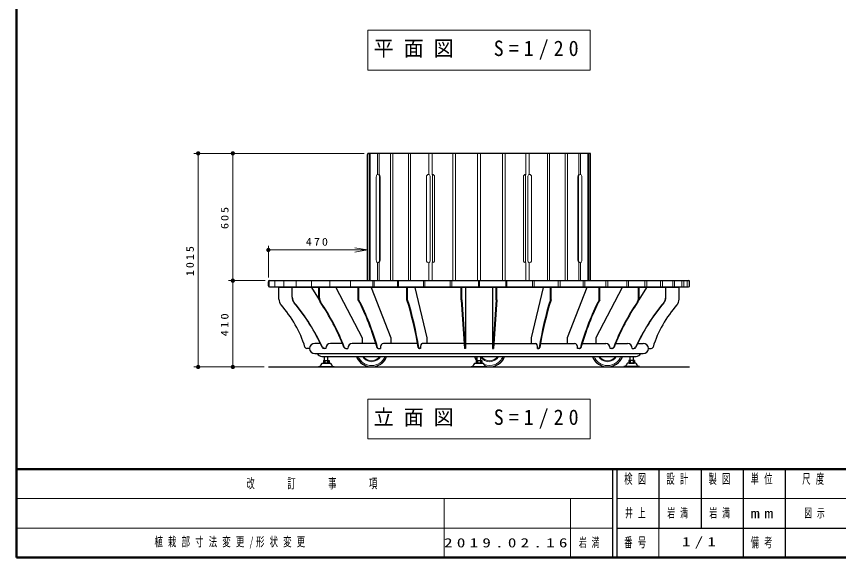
# Model space of a CAD drawing. Units: millimetres on the paper, scale 1:20. Extents: x -385 to 420, y 0 to 267.
# Drawn here: x -385 to -189.9, y 0 to 128.6 of the extents above; entities that cross this region are included whole.
import ezdxf

# ---------------------------------------------------------------- set-up
doc = ezdxf.new("R2010")
doc.units = ezdxf.units.MM
doc.layers.add('1_20', color=7, linetype='Continuous', lineweight=25)
doc.layers.add('A3図枠', color=7, linetype='Continuous', lineweight=13)
doc.layers.add('図面プロファイル', color=7, linetype='Continuous')
doc.styles.add('ＭＳ ゴシック', font='')
doc.styles.get('ＭＳ ゴシック').set_extended_font_data('MS Gothic')

# ---------------------------------------------------------------- blocks, each defined once
blk = doc.blocks.new('filled_dot')
at = {"color": 0, "linetype": 'Continuous', "lineweight": -2, "const_width": 1.25}
blk.add_lwpolyline([(-0.625, 0, 1), (0.625, 0, 1)], format="xyb", close=True, dxfattribs=at)
blk = doc.blocks.new('open_arrow')
at = {"color": 0, "linetype": 'Continuous', "lineweight": -2}
blk.add_lwpolyline([(7.5, 1.25), (0, 0), (7.5, -1.25)], dxfattribs=at)

msp = doc.modelspace()

# ---------------------------------------------------------------- linework, layer by layer
at = {"layer": '1_20', "lineweight": 13}
for p, q in [((-301.604, 125.295), (-301.604, 115.828)), ((-248.804, 125.295), (-301.604, 125.295)), ((-248.804, 115.828), (-248.804, 125.295)), ((-301.604, 115.828), (-248.804, 115.828)), ((-302.454, 96.049), (-342.862, 96.049)), ((-341.862, 45.299), (-341.862, 96.049)), ((-333.637, 65.799), (-333.637, 96.049)), ((-301.271, 65.799), (-301.271, 96.049)), ((-301.001, 65.799), (-301.001, 96.049)), ((-299.303, 91.049), (-299.303, 96.049)), ((-298.906, 91.049), (-298.906, 96.049)), ((-296.219, 65.799), (-296.219, 96.049)), ((-295.679, 65.799), (-295.679, 96.049)), ((-291.91, 65.799), (-291.91, 96.049)), ((-291.437, 65.799), (-291.437, 96.049)), ((-287.1, 91.049), (-287.1, 96.049)), ((-286.352, 91.049), (-286.352, 96.049)), ((-281.451, 65.799), (-281.451, 96.049)), ((-280.752, 65.799), (-280.752, 96.049)), ((-275.536, 65.799), (-275.536, 96.049)), ((-274.872, 65.799), (-274.872, 96.049)), ((-269.655, 65.799), (-269.655, 96.049)), ((-268.957, 65.799), (-268.957, 96.049)), ((-264.055, 91.049), (-264.055, 96.049)), ((-263.308, 91.049), (-263.308, 96.049)), ((-258.97, 65.799), (-258.97, 96.049)), ((-258.498, 65.799), (-258.498, 96.049)), ((-254.729, 65.799), (-254.729, 96.049)), ((-254.189, 65.799), (-254.189, 96.049)), ((-251.502, 91.049), (-251.502, 96.049)), ((-251.104, 91.049), (-251.104, 96.049)), ((-249.406, 65.799), (-249.406, 96.049)), ((-249.136, 65.799), (-249.136, 96.049)), ((-299.593, 70.649), (-299.593, 90.449)), ((-298.783, 70.649), (-298.783, 90.449)), ((-298.648, 70.649), (-298.648, 90.449)), ((-287.703, 70.649), (-287.703, 90.449)), ((-286.761, 70.649), (-286.761, 90.449)), ((-286.236, 70.649), (-286.236, 90.449)), ((-285.741, 70.649), (-285.741, 90.449)), ((-264.667, 70.649), (-264.667, 90.449)), ((-264.172, 70.649), (-264.172, 90.449)), ((-263.647, 70.649), (-263.647, 90.449)), ((-262.705, 70.649), (-262.705, 90.449)), ((-251.76, 70.649), (-251.76, 90.449)), ((-251.624, 70.649), (-251.624, 90.449)), ((-250.815, 70.649), (-250.815, 90.449)), ((-325.204, 66.549), (-325.204, 74.093)), ((-325.204, 73.093), (-301.704, 73.093)), ((-299.303, 70.049), (-299.303, 65.799)), ((-298.906, 70.049), (-298.906, 65.799)), ((-287.1, 70.049), (-287.1, 65.799)), ((-286.352, 70.049), (-286.352, 65.799)), ((-264.055, 70.049), (-264.055, 65.799)), ((-263.308, 70.049), (-263.308, 65.799)), ((-251.502, 70.049), (-251.502, 65.799)), ((-251.104, 70.049), (-251.104, 65.799)), ((-325.954, 65.799), (-334.637, 65.799)), ((-333.637, 45.299), (-333.637, 65.799)), ((-325.023, 64.309), (-325.023, 65.799)), ((-323.706, 64.299), (-323.706, 65.799)), ((-321.558, 64.299), (-321.558, 65.799)), ((-318.617, 64.299), (-318.617, 65.799)), ((-314.934, 64.299), (-314.934, 65.799)), ((-310.642, 64.299), (-310.642, 65.799)), ((-305.679, 64.299), (-305.679, 65.799)), ((-300.41, 64.299), (-300.41, 65.799)), ((-300.113, 64.299), (-300.113, 65.799)), ((-294.574, 64.299), (-294.574, 65.799)), ((-294.298, 64.299), (-294.298, 65.799)), ((-288.407, 64.299), (-288.407, 65.799)), ((-288.084, 64.299), (-288.084, 65.799)), ((-282.014, 64.299), (-282.014, 65.799)), ((-281.649, 64.299), (-281.649, 65.799)), ((-275.354, 64.299), (-275.354, 65.799)), ((-275.104, 64.299), (-275.104, 65.799)), ((-268.86, 64.299), (-268.86, 65.799)), ((-268.561, 64.299), (-268.561, 65.799)), ((-262.475, 64.299), (-262.475, 65.799)), ((-262.132, 64.299), (-262.132, 65.799)), ((-256.388, 64.299), (-256.388, 65.799)), ((-255.926, 64.299), (-255.926, 65.799)), ((-250.518, 64.299), (-250.518, 65.799)), ((-250.05, 64.299), (-250.05, 65.799)), ((-245.069, 64.299), (-245.069, 65.799)), ((-244.604, 64.299), (-244.604, 65.799)), ((-240.137, 64.299), (-240.137, 65.799)), ((-239.682, 64.299), (-239.682, 65.799)), ((-235.804, 64.299), (-235.804, 65.799)), ((-235.368, 64.299), (-235.368, 65.799)), ((-232.146, 64.299), (-232.146, 65.799)), ((-231.644, 64.299), (-231.644, 65.799)), ((-229.224, 64.299), (-229.224, 65.799)), ((-228.782, 64.299), (-228.782, 65.799)), ((-227.089, 64.299), (-227.089, 65.799)), ((-226.563, 64.299), (-226.563, 65.799)), ((-225.777, 64.299), (-225.777, 65.799)), ((-225.314, 64.342), (-225.314, 65.757)), ((-227.704, 64.139), (-322.704, 64.139)), ((-326.204, 45.299), (-342.862, 45.299)), ((-301.604, 37.651), (-301.604, 28.184)), ((-248.804, 37.651), (-301.604, 37.651)), ((-248.804, 28.184), (-248.804, 37.651)), ((-301.604, 28.184), (-248.804, 28.184))]:
    msp.add_line(p, q, dxfattribs=at)
at = {"layer": '1_20'}
for p, q in [((-301.704, 65.799), (-301.704, 95.799)), ((-248.954, 96.049), (-301.454, 96.049)), ((-248.704, 65.799), (-248.704, 95.799)), ((-325.204, 64.549), (-325.204, 65.549)), ((-324.954, 65.799), (-225.454, 65.799)), ((-225.204, 64.549), (-225.204, 65.549)), ((-324.954, 64.299), (-225.454, 64.299)), ((-322.704, 61.368), (-322.704, 64.299)), ((-319.578, 61.84), (-319.578, 64.139)), ((-319.52, 61.84), (-319.52, 64.139)), ((-314.984, 64.163), (-313.133, 61.233)), ((-313.187, 61.631), (-313.187, 64.139)), ((-313.091, 61.631), (-313.091, 64.139)), ((-309.197, 64.139), (-302.952, 52.24)), ((-303.854, 61.261), (-303.854, 64.139)), ((-303.726, 61.261), (-303.726, 64.139)), ((-300.792, 64.139), (-296.156, 52.24)), ((-292.301, 61.261), (-292.301, 64.139)), ((-292.152, 61.261), (-292.152, 64.139)), ((-290.405, 64.139), (-287.606, 52.24)), ((-279.423, 61.261), (-279.423, 64.139)), ((-279.264, 61.261), (-279.264, 64.139)), ((-278.417, 64.139), (-278.417, 49.674)), ((-271.99, 64.139), (-271.99, 49.674)), ((-271.144, 61.261), (-271.144, 64.139)), ((-270.984, 61.261), (-270.984, 64.139)), ((-260.003, 64.139), (-262.802, 52.24)), ((-258.256, 61.261), (-258.256, 64.139)), ((-258.107, 61.261), (-258.107, 64.139)), ((-249.615, 64.139), (-254.252, 52.24)), ((-241.21, 64.139), (-247.455, 52.24)), ((-246.682, 61.261), (-246.682, 64.139)), ((-246.554, 61.261), (-246.554, 64.139)), ((-237.317, 61.631), (-237.317, 64.139)), ((-235.424, 64.163), (-237.274, 61.233)), ((-237.221, 61.631), (-237.221, 64.139)), ((-230.887, 61.84), (-230.887, 64.139)), ((-230.83, 61.84), (-230.83, 64.139)), ((-227.704, 61.368), (-227.704, 64.299)), ((-279.423, 61.261), (-278.683, 49.674)), ((-279.264, 61.261), (-278.523, 49.674)), ((-271.144, 61.261), (-271.884, 49.674)), ((-270.984, 61.261), (-271.725, 49.674)), ((-312.868, 50.889), (-314.204, 50.889)), ((-307.623, 50.889), (-310.45, 50.889)), ((-299.709, 50.889), (-305.332, 50.889)), ((-302.952, 52.24), (-302.952, 50.889)), ((-289.797, 50.889), (-297.879, 50.889)), ((-296.156, 52.24), (-296.156, 50.889)), ((-278.76, 50.889), (-288.67, 50.889)), ((-287.606, 52.24), (-287.606, 50.889)), ((-278.417, 50.889), (-271.99, 50.889)), ((-271.647, 50.889), (-261.738, 50.889)), ((-262.802, 52.24), (-262.802, 50.889)), ((-260.61, 50.889), (-252.528, 50.889)), ((-254.252, 52.24), (-254.252, 50.889)), ((-250.699, 50.889), (-245.076, 50.889)), ((-247.455, 52.24), (-247.455, 50.889)), ((-242.785, 50.889), (-239.957, 50.889)), ((-237.539, 50.889), (-236.204, 50.889)), ((-315.419, 49.674), (-316.032, 49.674)), ((-311.585, 49.674), (-311.984, 49.674)), ((-306.804, 49.674), (-306.302, 49.674)), ((-299.169, 49.674), (-298.611, 49.674)), ((-289.105, 49.674), (-289.378, 49.674)), ((-278.417, 49.674), (-278.683, 49.674)), ((-271.99, 49.674), (-271.725, 49.674)), ((-261.302, 49.674), (-261.03, 49.674)), ((-251.239, 49.674), (-251.797, 49.674)), ((-243.604, 49.674), (-244.105, 49.674)), ((-238.823, 49.674), (-238.423, 49.674)), ((-234.989, 49.674), (-234.376, 49.674)), ((-314.204, 48.459), (-236.204, 48.459)), ((-312.491, 47.799), (-237.917, 47.799)), ((-312.147, 46.849), (-310.761, 46.849)), ((-312.147, 46.849), (-312.147, 46.267)), ((-311.854, 46.199), (-311.854, 47.799)), ((-311.8, 46.849), (-311.8, 46.267)), ((-311.107, 46.849), (-311.107, 46.267)), ((-311.054, 46.199), (-311.054, 47.799)), ((-310.761, 46.849), (-310.761, 46.267)), ((-275.897, 46.849), (-274.511, 46.849)), ((-275.897, 46.849), (-275.897, 46.267)), ((-275.604, 46.199), (-275.604, 47.799)), ((-275.55, 46.849), (-275.55, 46.267)), ((-274.857, 46.849), (-274.857, 46.267)), ((-274.804, 46.199), (-274.804, 47.799)), ((-274.511, 46.849), (-274.511, 46.267)), ((-238.261, 46.849), (-239.647, 46.849)), ((-239.647, 46.849), (-239.647, 46.267)), ((-239.354, 46.199), (-239.354, 47.799)), ((-239.3, 46.849), (-239.3, 46.267)), ((-238.607, 46.849), (-238.607, 46.267)), ((-238.554, 46.199), (-238.554, 47.799)), ((-238.261, 46.849), (-238.261, 46.267)), ((-325.204, 45.299), (-225.204, 45.299)), ((-313.329, 45.399), (-309.579, 45.399)), ((-313.329, 45.299), (-313.329, 45.399)), ((-313.329, 45.299), (-309.579, 45.299)), ((-312.463, 46.199), (-310.445, 46.199)), ((-312.147, 46.267), (-312.029, 46.199)), ((-310.879, 46.199), (-312.029, 46.199)), ((-310.761, 46.267), (-310.879, 46.199)), ((-309.579, 45.299), (-309.579, 45.399)), ((-277.079, 45.299), (-277.079, 45.399)), ((-277.079, 45.399), (-273.329, 45.399)), ((-277.079, 45.299), (-273.329, 45.299)), ((-276.213, 46.199), (-274.195, 46.199)), ((-275.897, 46.267), (-275.779, 46.199)), ((-274.629, 46.199), (-275.779, 46.199)), ((-274.511, 46.267), (-274.629, 46.199)), ((-273.329, 45.299), (-273.329, 45.399)), ((-240.829, 45.299), (-240.829, 45.399)), ((-237.079, 45.399), (-240.829, 45.399)), ((-237.079, 45.299), (-240.829, 45.299)), ((-237.945, 46.199), (-239.963, 46.199)), ((-239.647, 46.267), (-239.529, 46.199)), ((-239.529, 46.199), (-238.379, 46.199)), ((-238.261, 46.267), (-238.379, 46.199)), ((-237.079, 45.299), (-237.079, 45.399))]:
    msp.add_line(p, q, dxfattribs=at)
for centre, radius, start, end in [((-301.454, 95.799), 0.25, 90, 180), ((-248.954, 95.799), 0.25, 0, 90), ((-324.954, 65.549), 0.25, 90, 180), ((-324.954, 64.549), 0.25, 180, 270), ((-225.454, 65.549), 0.25, 0, 90), ((-225.454, 64.549), 0.25, 270, 0), ((-320.704, 61.368), 2, 180, 221.68715), ((-317.578, 61.84), 2, 180, 220.11055), ((-317.52, 61.84), 2, 180, 220.11055), ((-353.911, 31.233), 45.506, 24.31198, 40.11055), ((-353.853, 31.233), 45.506, 24.31198, 40.11055), ((-311.687, 61.631), 1.5, 180, 214.35605), ((-311.591, 61.631), 1.5, 180, 214.35605), ((-356.047, 31.307), 52.234, 20.9641, 34.35605), ((-355.951, 31.307), 52.234, 20.9641, 34.35605), ((-359.652, 32.947), 62.57, 15.67878, 26.90489), ((-359.524, 32.947), 62.57, 15.67878, 26.90489), ((-376.274, 35.503), 87.834, 9.42288, 17.0531), ((-376.124, 35.503), 87.834, 9.42288, 17.0531), ((-174.284, 35.503), 87.834, 162.9469, 170.57712), ((-174.134, 35.503), 87.834, 162.9469, 170.57712), ((-190.884, 32.947), 62.57, 153.09511, 164.32122), ((-190.756, 32.947), 62.57, 153.09511, 164.32122), ((-194.457, 31.307), 52.234, 145.64395, 159.0359), ((-194.36, 31.307), 52.234, 145.64395, 159.0359), ((-196.554, 31.233), 45.506, 139.88945, 155.68802), ((-196.497, 31.233), 45.506, 139.88945, 155.68802), ((-238.817, 61.631), 1.5, 325.64394, 0), ((-238.721, 61.631), 1.5, 325.64394, 0), ((-232.887, 61.84), 2, 319.88945, 0), ((-232.83, 61.84), 2, 319.88945, 0), ((-229.704, 61.368), 2, 318.31284, 0), ((-342.734, 41.749), 27.5, 17.51216, 41.68715), ((-207.674, 41.749), 27.5, 138.31285, 162.48784), ((-314.204, 49.674), 1.215, 90, 270), ((-236.204, 49.674), 1.215, 270, 90), ((-316.032, 50.174), 0.5, 197.51216, 270), ((-311.984, 50.174), 0.5, 204.31198, 270), ((-311.927, 50.174), 0.5, 204.31198, 270), ((-306.804, 50.174), 0.5, 200.9641, 270), ((-306.707, 50.174), 0.5, 200.9641, 270), ((-299.169, 49.924), 0.25, 195.67878, 270), ((-299.041, 49.924), 0.25, 195.67878, 270), ((-289.378, 49.924), 0.25, 189.42288, 270), ((-289.228, 49.924), 0.25, 189.42288, 270), ((-261.179, 49.924), 0.25, 270, 350.57712), ((-261.03, 49.924), 0.25, 270, 350.57712), ((-251.367, 49.924), 0.25, 270, 344.32122), ((-251.239, 49.924), 0.25, 270, 344.32122), ((-243.7, 50.174), 0.5, 270, 339.0359), ((-243.604, 50.174), 0.5, 270, 339.0359), ((-238.481, 50.174), 0.5, 270, 335.68802), ((-238.423, 50.174), 0.5, 270, 335.68802), ((-234.376, 50.174), 0.5, 270, 342.48784), ((-312.491, 49.049), 1.25, 208.1642, 270), ((-300.704, 49.049), 3.75, 199.47122, 340.52878), ((-272.704, 49.049), 3.75, 199.47122, 215.92082), ((-272.704, 49.049), 3.75, 270, 340.52878), ((-244.704, 49.049), 3.75, 199.47122, 340.52878), ((-237.917, 49.049), 1.25, 270, 331.8358), ((-308.163, 42.941), 5.395, 142.8409, 152.8879), ((-311.973, 46.52), 0.307, 235.61587, 304.38414), ((-311.454, 47.36), 1.146, 252.41211, 287.58789), ((-310.934, 46.52), 0.307, 235.61587, 304.38414), ((-314.744, 42.941), 5.395, 27.1121, 37.1591), ((-271.913, 42.941), 5.395, 142.8409, 152.8879), ((-275.723, 46.52), 0.307, 235.61587, 304.38414), ((-275.204, 47.36), 1.146, 252.41211, 287.58789), ((-274.684, 46.52), 0.307, 235.61587, 304.38414), ((-278.494, 42.941), 5.395, 27.1121, 37.1591), ((-235.663, 42.941), 5.395, 142.8409, 152.8879), ((-239.473, 46.52), 0.307, 235.61587, 304.38414), ((-238.954, 47.36), 1.146, 252.41211, 287.58789), ((-238.434, 46.52), 0.307, 235.61587, 304.38414), ((-242.244, 42.941), 5.395, 27.1121, 37.1591)]:
    msp.add_arc(centre, radius, start, end, dxfattribs=at)
at = {"layer": '1_20', "lineweight": 13}
for centre, radius, start, end in [((-298.825, 90.449), 0.767, 128.53689, 180), ((-299.39, 90.449), 0.606, 0, 81.81405), ((-299.474, 90.449), 0.826, 0, 46.5786), ((-287.103, 90.449), 0.6, 90, 180), ((-287.462, 90.449), 0.701, 0, 58.8491), ((-287.843, 90.449), 1.607, 0, 21.92637), ((-286.341, 90.449), 0.6, 0, 90), ((-264.067, 90.449), 0.6, 90, 180), ((-262.565, 90.449), 1.607, 158.07363, 180), ((-262.946, 90.449), 0.701, 121.1509, 180), ((-263.305, 90.449), 0.6, 0, 90), ((-250.934, 90.449), 0.826, 133.4214, 180), ((-251.018, 90.449), 0.606, 98.18595, 180), ((-251.582, 90.449), 0.767, 0, 51.46311), ((-298.825, 70.649), 0.767, 180, 231.46311), ((-299.39, 70.649), 0.606, 278.18595, 0), ((-299.474, 70.649), 0.826, 313.4214, 0), ((-287.103, 70.649), 0.6, 180, 270), ((-287.462, 70.649), 0.701, 301.1509, 0), ((-287.843, 70.649), 1.607, 338.07363, 0), ((-286.341, 70.649), 0.6, 270, 0), ((-264.067, 70.649), 0.6, 180, 270), ((-262.565, 70.649), 1.607, 180, 201.92637), ((-262.946, 70.649), 0.701, 180, 238.8491), ((-263.305, 70.649), 0.6, 270, 0), ((-250.934, 70.649), 0.826, 180, 226.5786), ((-251.018, 70.649), 0.606, 180, 261.81405), ((-251.582, 70.649), 0.767, 308.53689, 0), ((-300.704, 49.049), 3.8, 199.2049, 260.69518), ((-300.704, 49.049), 3.416, 201.46458, 338.53542), ((-300.704, 49.049), 2.5, 210, 330), ((-300.704, 49.049), 2.301, 212.89935, 327.10066), ((-300.704, 49.049), 3.8, 279.30482, 340.7951), ((-272.704, 49.049), 3.8, 199.2049, 215.37654), ((-272.704, 49.049), 3.416, 201.46458, 211.90253), ((-272.704, 49.049), 2.5, 212.85988, 330), ((-272.704, 49.049), 2.301, 212.89935, 327.10066), ((-272.704, 49.049), 3.416, 248.27958, 338.53542), ((-272.704, 49.049), 3.8, 279.30482, 340.7951), ((-244.704, 49.049), 3.8, 199.2049, 260.69518), ((-244.704, 49.049), 3.416, 201.46458, 338.53542), ((-244.704, 49.049), 2.5, 210, 330), ((-244.704, 49.049), 2.301, 212.89935, 327.10066), ((-244.704, 49.049), 3.8, 279.30482, 340.7951)]:
    msp.add_arc(centre, radius, start, end, dxfattribs=at)
at = {"layer": '1_20'}
for centre, ratio, start_param, end_param in [((-310.45, 49.674), 0.933582, 6.2831853, 7.8539816), ((-305.332, 49.674), 0.798637, 6.2831853, 7.8539816), ((-297.879, 49.674), 0.601816, 6.2831853, 7.8539816), ((-288.67, 49.674), 0.358369, 6.2831853, 7.8539816), ((-261.738, 49.674), 0.358369, 4.712389, 6.2831853), ((-252.528, 49.674), 0.601816, 4.712389, 6.2831853), ((-245.076, 49.674), 0.798637, 4.712389, 6.2831853), ((-239.957, 49.674), 0.933582, 4.712389, 6.2831853)]:
    msp.add_ellipse(centre, major_axis=(0, 1.215), ratio=ratio, start_param=start_param, end_param=end_param, dxfattribs=at)
at = {"layer": 'A3図枠', "lineweight": 50}
for p, q in [((-385, 267), (-385, 0)), ((-385, 21), (0, 21)), ((-385, 0), (0, 0))]:
    msp.add_line(p, q, dxfattribs=at)
at = {"layer": 'A3図枠', "color": 211, "lineweight": 25}
for p, q in [((-243.5, 21), (-243.5, 0)), ((-242.5, 21), (-242.5, 0)), ((-232.5, 21), (-232.5, 7)), ((-222.5, 21), (-222.5, 7)), ((-212.5, 21), (-212.5, 0)), ((-202.5, 21), (-202.5, 7)), ((-242.5, 7), (0, 7))]:
    msp.add_line(p, q, dxfattribs=at)
at = {"layer": 'A3図枠'}
for p, q in [((-385, 14), (-243.5, 14)), ((-283.5, 14), (-283.5, 0)), ((-253.5, 14), (-253.5, 0)), ((-242.5, 14), (-187.5, 14)), ((-385, 7), (-243.5, 7)), ((-232.5, 7), (-232.5, 0))]:
    msp.add_line(p, q, dxfattribs=at)
at = {"layer": 'A3図枠', "lineweight": 25}
msp.add_line((-202.5, 7), (-202.5, 0), dxfattribs=at)

# ---------------------------------------------------------------- block references
at = {"layer": '1_20', "lineweight": 13, "xscale": 0.4, "yscale": 0.4}
for name, p, rotation in [('filled_dot', (-341.862, 96.049), 270), ('filled_dot', (-333.637, 96.049), 270), ('open_arrow', (-301.704, 73.093), 180), ('filled_dot', (-333.637, 65.799), 270), ('filled_dot', (-333.637, 65.799), 90), ('filled_dot', (-341.862, 45.299), 90), ('filled_dot', (-333.637, 45.299), 90)]:
    msp.add_blockref(name, p, dxfattribs=dict(at, rotation=rotation))
msp.add_blockref('filled_dot', (-325.204, 73.093), dxfattribs=at)

# ---------------------------------------------------------------- texts
at = {"layer": '1_20', "style": 'ＭＳ ゴシック'}
for s, insert, char_height, attachment_point in [('\\T1.5;\\W0.95;平面図\u3000S=1/20', (-300.204, 120.562), 3.666, 4), ('\\T1.33;\\W1.15;470', (-313.454, 74.093), 1.833, 8), ('\\T1.5;\\W0.95;立面図\u3000S=1/20', (-300.204, 32.918), 3.666, 4)]:
    msp.add_mtext(s, dxfattribs=dict(at, insert=insert, char_height=char_height, attachment_point=attachment_point))
at = {"layer": '1_20', "char_height": 1.833, "attachment_point": 8, "rotation": 90, "style": 'ＭＳ ゴシック'}
for s, insert in [('\\T1.33;\\W1.15;605', (-334.637, 80.924)), ('\\T1.33;\\W1.15;1015', (-342.862, 70.674)), ('\\T1.33;\\W1.2;410', (-334.637, 55.549))]:
    msp.add_mtext(s, dxfattribs=dict(at, insert=insert))
at = {"layer": 'A3図枠', "color": 4, "char_height": 2.346, "style": 'ＭＳ ゴシック'}
for s, insert, attachment_point in [('\\T1.64;\\W0.6;検図', (-237.5, 19.9), 2), ('\\T1.64;\\W0.6;設計', (-227.5, 19.9), 2), ('\\T1.64;\\W0.6;製図', (-217.5, 19.9), 2), ('\\T1.64;\\W0.6;単位', (-207.5, 19.9), 2), ('\\T1.64;\\W0.6;尺度', (-195.25, 19.9), 2), ('\\T1.64;\\W0.6;改\u3000\u3000訂\u3000\u3000事\u3000\u3000項', (-314.25, 17.5), 5), ('\\T1.5;\\W1.35;mm', (-207.5, 10.5), 5), ('\\T1.64;\\W0.6;番号', (-237.5, 3.5), 5), ('\\T1.64;\\W0.6;備考', (-207.5, 3.5), 5)]:
    msp.add_mtext(s, dxfattribs=dict(at, insert=insert, attachment_point=attachment_point))
at = {"layer": '図面プロファイル', "char_height": 2.199, "style": 'ＭＳ ゴシック'}
for s, insert, attachment_point in [('\\T1.64;\\W0.6;井上', (-237.5, 10.5), 5), ('\\T1.64;\\W0.6;岩満', (-230.5, 10.5), 4), ('\\T1.64;\\W0.6;岩満', (-217.5, 10.5), 5), ('\\T1.64;\\W0.6;図示', (-198, 10.5), 4), ('\\T1.61;\\W0.65;植栽部寸法変更/形状変更', (-352.25, 3.5), 4), ('\\T1.5;\\W1.35;2019.02.16', (-283.5, 3.5), 4), ('\\T1.64;\\W0.6;岩満', (-251.5, 3.5), 4), ('\\T1.5;\\W1.35;1/1', (-222.5, 3.5), 5)]:
    msp.add_mtext(s, dxfattribs=dict(at, insert=insert, attachment_point=attachment_point))

doc.saveas('drawing.dxf')
